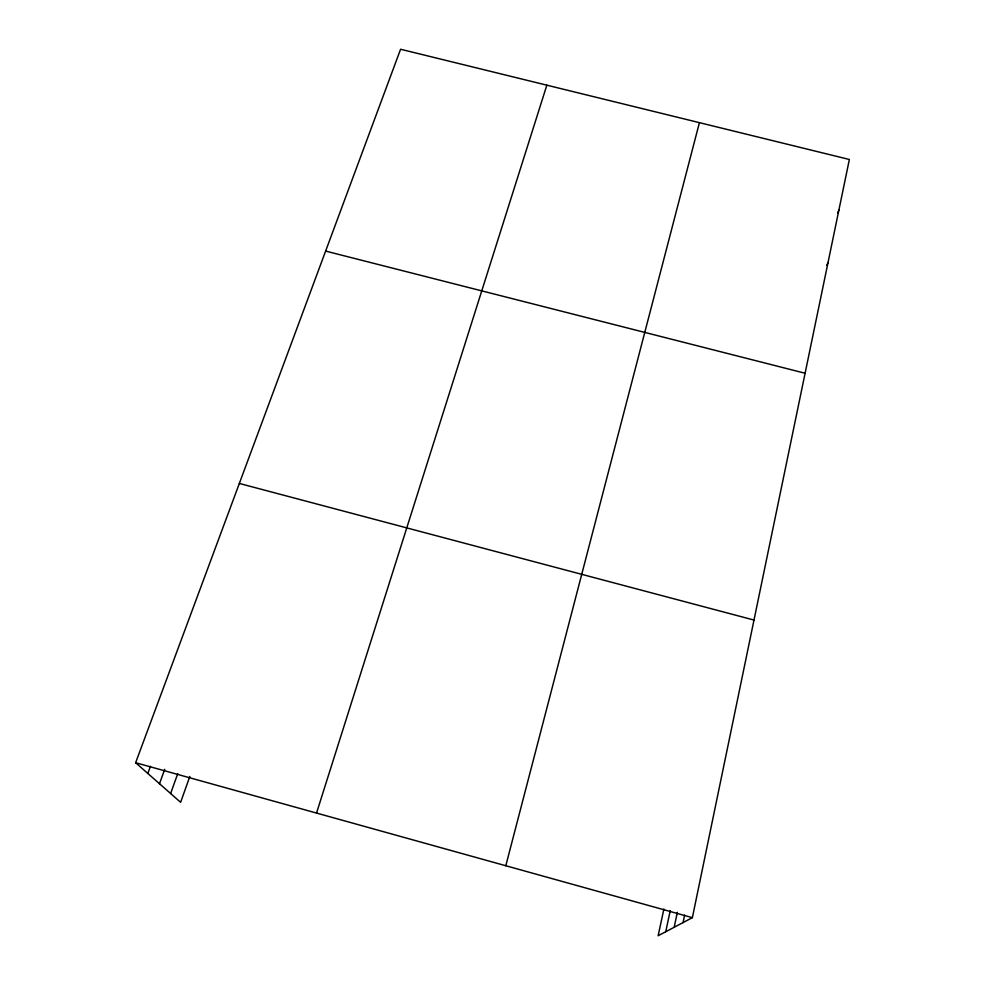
<?xml version="1.0" encoding="UTF-8"?>
<svg xmlns="http://www.w3.org/2000/svg" width="985" height="985" viewBox="0 0 985 985"><rect width="100%" height="100%" fill="white"/><g stroke="black" fill="none" stroke-linecap="round" stroke-linejoin="round"><path stroke-width="1.48" d="M663.89 909.032L658.14 935.75L692.369 917.663L849.365 159.484L400.575 49.25L135.635 762.722L180.637 802.319L189.809 776.488M683.061 922.588L684.624 915.114M674.183 927.267L677.36 912.295M665.737 931.736L670.231 910.682M505.798 865.741L699.424 122.657M316.53 813.068L546.847 85.178M170.627 793.504L177.756 773.619M159.508 783.715L164.729 769.322M147.849 773.459L150.471 766.305M837.632 212.858L838.863 210.199M826.711 265.334L827.991 262.663M325.629 251.089L805.102 373.253M239.343 483.45L753.993 620.058M135.635 762.722L692.369 917.663"/></g></svg>
